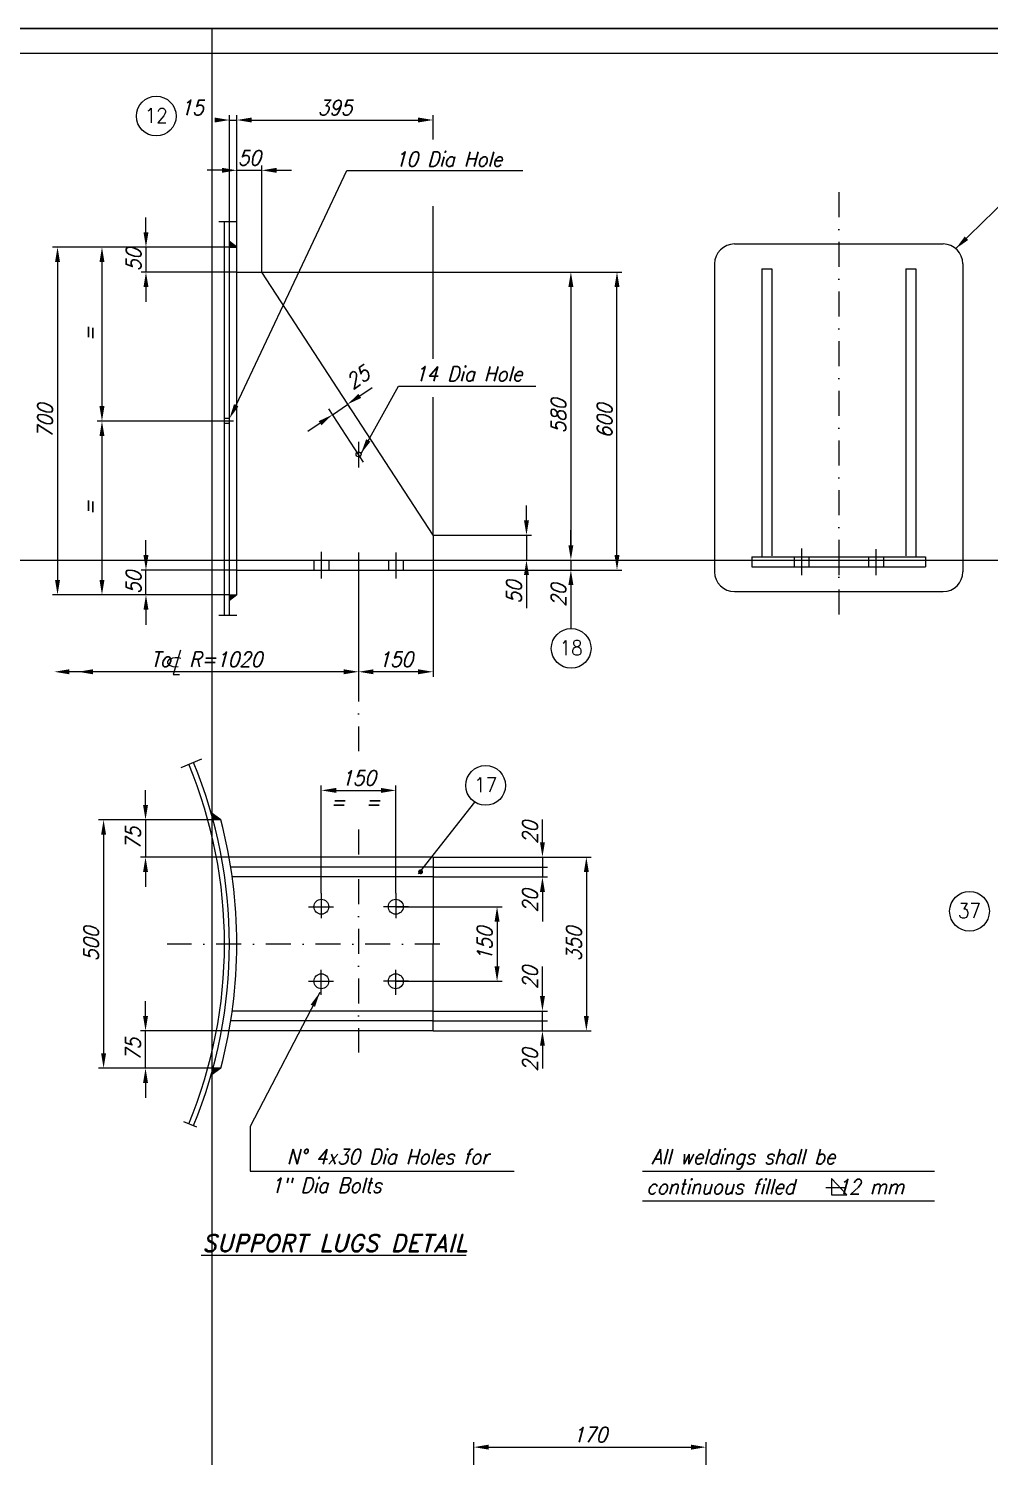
# Model space of a CAD drawing. Extents: x -16931 to 6849, y 1865 to 18685.
# Drawn here: x -5780 to -1910, y 12935 to 18685 of the extents above; entities that cross this region are included whole.
import ezdxf
from ezdxf.enums import TextEntityAlignment as Align

# ---------------------------------------------------------------- set-up
doc = ezdxf.new("R2010")
doc.units = 0
doc.header["$LTSCALE"] = 200
doc.header["$MEASUREMENT"] = 0
doc.linetypes.add('DASHDOT', pattern=[1, 0.5, -0.25, 0, -0.25])
doc.layers.get('0').update_dxf_attribs({"linetype": 'CONTINUOUS'})
doc.layers.get('Defpoints').update_dxf_attribs({"linetype": 'CONTINUOUS'})
for name, color, linetype in [('2', 7, 'CONTINUOUS'), ('ASSIEME', 7, 'CONTINUOUS'), ('QUOTA', 2, 'CONTINUOUS'), ('QUOTE', 1, 'CONTINUOUS'), ('TABELLE', 3, 'CONTINUOUS'), ('VISTE', 7, 'CONTINUOUS')]:
    doc.layers.add(name, color=color, linetype=linetype)
doc.styles.add('PIERO', font='Romand', dxfattribs={"height": 3.5})
doc.styles.add('ROMANS', font='romans.shx', dxfattribs={"width": 0.9, "oblique": 15, "height": 60})
doc.styles.add('SIMPLEX2', font='SIMPLEX.shx', dxfattribs={"height": 40})
doc.dimstyles.get("Standard").update_dxf_attribs({"dimscale": 0, "dimtxt": 60, "dimasz": 18.75, "dimexe": 5, "dimexo": 0.0625, "dimgap": 5, "dimtad": 1, "dimdec": 0, "dimrnd": 0.5, "dimdsep": 46, "dimtxsty": 'ROMANS', "dimcen": 2.5, "dimaunit": 1, "dimadec": 0, "dimazin": 0, "dimtfac": 0.9, "dimtdec": 0, "dimtix": 1, "dimtmove": 2, "dimatfit": 3, "dimfxl": 1, "dimtolj": 1, "dimarcsym": 0})

# ---------------------------------------------------------------- blocks, each defined once
blk = doc.blocks.new('*D60')
at = {"layer": 'Defpoints', "color": 0, "linetype": 'Continuous'}
for p in [(-4971, 17804.5), (-5663.4, 16404.5), (-4971, 16404.5)]:
    blk.add_point(p, dxfattribs=at)
at = {"layer": 'QUOTA', "color": 1, "linetype": 'Continuous'}
for p, q in [((-4971.1, 17804.5), (-5683.4, 17804.5)), ((-4971.1, 16404.5), (-5683.4, 16404.5))]:
    blk.add_line(p, q, dxfattribs=at)
at = {"layer": 'QUOTA', "color": 0, "linetype": 'Continuous'}
blk.add_line((-5663.4, 17744.5), (-5663.4, 16464.5), dxfattribs=at)
for points in [[(-5673.4, 17744.5), (-5653.4, 17744.5), (-5663.4, 17804.5)], [(-5673.4, 16464.5), (-5653.4, 16464.5), (-5663.4, 16404.5)]]:
    blk.add_solid(points, dxfattribs=at)
at = {"layer": 'QUOTA', "color": 0, "linetype": 'Continuous', "insert": (-5713.4, 17104.5), "char_height": 60, "attachment_point": 5, "rotation": 90, "style": 'ROMANS'}
blk.add_mtext('\\A1;700', dxfattribs=at)
blk = doc.blocks.new('*D61')
at = {"layer": 'Defpoints', "color": 0, "linetype": 'Continuous'}
for p in [(-5478.6, 17804.5), (-5484.4, 17104.5), (-5011, 17104.5)]:
    blk.add_point(p, dxfattribs=at)
at = {"layer": 'QUOTA', "color": 1, "linetype": 'Continuous'}
for p, q in [((-5478.6, 17804.5), (-5504.4, 17804.5)), ((-5011.1, 17104.5), (-5504.4, 17104.5))]:
    blk.add_line(p, q, dxfattribs=at)
at = {"layer": 'QUOTA', "color": 0, "linetype": 'Continuous'}
blk.add_line((-5484.4, 17744.5), (-5484.4, 17164.5), dxfattribs=at)
for points in [[(-5494.4, 17744.5), (-5474.4, 17744.5), (-5484.4, 17804.5)], [(-5494.4, 17164.5), (-5474.4, 17164.5), (-5484.4, 17104.5)]]:
    blk.add_solid(points, dxfattribs=at)
at = {"layer": 'QUOTA', "color": 0, "linetype": 'Continuous', "insert": (-5534.4, 17454.5), "char_height": 60, "attachment_point": 5, "rotation": 90, "style": 'ROMANS'}
blk.add_mtext('\\A1;=', dxfattribs=at)
blk = doc.blocks.new('*D62')
at = {"layer": 'Defpoints', "color": 0, "linetype": 'Continuous'}
for p in [(-5011, 17104.5), (-5484.4, 16404.5), (-5484.4, 16404.5)]:
    blk.add_point(p, dxfattribs=at)
at = {"layer": 'QUOTA', "color": 0, "linetype": 'Continuous'}
blk.add_line((-5484.4, 17044.5), (-5484.4, 16464.5), dxfattribs=at)
at = {"layer": 'QUOTA', "color": 1, "linetype": 'Continuous'}
blk.add_line((-5484.5, 16404.5), (-5504.4, 16404.5), dxfattribs=at)
at = {"layer": 'QUOTA', "color": 0, "linetype": 'Continuous'}
for points in [[(-5494.4, 17044.5), (-5474.4, 17044.5), (-5484.4, 17104.5)], [(-5494.4, 16464.5), (-5474.4, 16464.5), (-5484.4, 16404.5)]]:
    blk.add_solid(points, dxfattribs=at)
at = {"layer": 'QUOTA', "color": 0, "linetype": 'Continuous', "insert": (-5534.4, 16754.5), "char_height": 60, "attachment_point": 5, "rotation": 90, "style": 'ROMANS'}
blk.add_mtext('\\A1;=', dxfattribs=at)
blk = doc.blocks.new('*D63')
at = {"layer": 'Defpoints', "color": 0, "linetype": 'Continuous'}
for p in [(-4971.1, 17804.5), (-5307.2, 17704.5), (-4941, 17704.5)]:
    blk.add_point(p, dxfattribs=at)
at = {"layer": 'QUOTA', "color": 0, "linetype": 'Continuous'}
for p, q in [((-5307.2, 17864.5), (-5307.2, 17924.5)), ((-5307.2, 17804.5), (-5307.2, 17704.5)), ((-5307.2, 17644.5), (-5307.2, 17584.5))]:
    blk.add_line(p, q, dxfattribs=at)
at = {"layer": 'QUOTA', "color": 1, "linetype": 'Continuous'}
for p, q in [((-4971.2, 17804.5), (-5327.2, 17804.5)), ((-4941.1, 17704.5), (-5327.2, 17704.5))]:
    blk.add_line(p, q, dxfattribs=at)
at = {"layer": 'QUOTA', "color": 0, "linetype": 'Continuous'}
for points in [[(-5317.2, 17864.5), (-5297.2, 17864.5), (-5307.2, 17804.5)], [(-5317.2, 17644.5), (-5297.2, 17644.5), (-5307.2, 17704.5)]]:
    blk.add_solid(points, dxfattribs=at)
at = {"layer": 'QUOTA', "color": 0, "linetype": 'Continuous', "insert": (-5357.2, 17754.5), "char_height": 60, "attachment_point": 5, "rotation": 90, "style": 'ROMANS'}
blk.add_mtext('\\A1;50', dxfattribs=at)
blk = doc.blocks.new('*D64')
at = {"layer": 'Defpoints', "color": 0, "linetype": 'Continuous'}
for p in [(-5307.2, 16504.5), (-4941, 16504.5), (-4971.1, 16404.5)]:
    blk.add_point(p, dxfattribs=at)
at = {"layer": 'QUOTA', "color": 0, "linetype": 'Continuous'}
for p, q in [((-5307.2, 16564.5), (-5307.2, 16624.5)), ((-5307.2, 16404.5), (-5307.2, 16504.5)), ((-5307.2, 16344.5), (-5307.2, 16284.5))]:
    blk.add_line(p, q, dxfattribs=at)
at = {"layer": 'QUOTA', "color": 1, "linetype": 'Continuous'}
for p, q in [((-4941.1, 16504.5), (-5327.2, 16504.5)), ((-4971.2, 16404.5), (-5327.2, 16404.5))]:
    blk.add_line(p, q, dxfattribs=at)
at = {"layer": 'QUOTA', "color": 0, "linetype": 'Continuous'}
for points in [[(-5317.2, 16564.5), (-5297.2, 16564.5), (-5307.2, 16504.5)], [(-5317.2, 16344.5), (-5297.2, 16344.5), (-5307.2, 16404.5)]]:
    blk.add_solid(points, dxfattribs=at)
at = {"layer": 'QUOTA', "color": 0, "linetype": 'Continuous', "insert": (-5357.2, 16454.5), "char_height": 60, "attachment_point": 5, "rotation": 90, "style": 'ROMANS'}
blk.add_mtext('\\A1;50', dxfattribs=at)
blk = doc.blocks.new('*D65')
at = {"layer": 'Defpoints', "color": 0, "linetype": 'Continuous'}
for p in [(-4841, 18114.3), (-4941, 18085), (-4841, 17704.5)]:
    blk.add_point(p, dxfattribs=at)
at = {"layer": 'QUOTA', "color": 0, "linetype": 'Continuous'}
for p, q in [((-5001, 18114.3), (-5061, 18114.3)), ((-4941, 18114.3), (-4841, 18114.3)), ((-4781, 18114.3), (-4721, 18114.3))]:
    blk.add_line(p, q, dxfattribs=at)
at = {"layer": 'QUOTA', "color": 1, "linetype": 'Continuous'}
for p, q in [((-4941, 18085), (-4941, 18134.3)), ((-4841, 17704.5), (-4841, 18134.3))]:
    blk.add_line(p, q, dxfattribs=at)
at = {"layer": 'QUOTA', "color": 0, "linetype": 'Continuous'}
for points in [[(-5001, 18124.3), (-5001, 18104.3), (-4941, 18114.3)], [(-4781, 18124.3), (-4781, 18104.3), (-4841, 18114.3)]]:
    blk.add_solid(points, dxfattribs=at)
at = {"layer": 'QUOTA', "color": 0, "linetype": 'Continuous', "insert": (-4891, 18164.3), "char_height": 60, "attachment_point": 5, "style": 'ROMANS'}
blk.add_mtext('\\A1;50', dxfattribs=at)
blk = doc.blocks.new('*D66')
at = {"layer": 'Defpoints', "color": 0, "linetype": 'Continuous'}
for p in [(-5006.2, 15498.5), (-5477.9, 14498.5), (-5006.2, 14498.5)]:
    blk.add_point(p, dxfattribs=at)
at = {"layer": 'QUOTA', "color": 1, "linetype": 'Continuous'}
for p, q in [((-5006.3, 15498.5), (-5497.9, 15498.5)), ((-5006.3, 14498.5), (-5497.9, 14498.5))]:
    blk.add_line(p, q, dxfattribs=at)
at = {"layer": 'QUOTA', "color": 0, "linetype": 'Continuous'}
blk.add_line((-5477.9, 15438.5), (-5477.9, 14558.5), dxfattribs=at)
for points in [[(-5487.9, 15438.5), (-5467.9, 15438.5), (-5477.9, 15498.5)], [(-5487.9, 14558.5), (-5467.9, 14558.5), (-5477.9, 14498.5)]]:
    blk.add_solid(points, dxfattribs=at)
at = {"layer": 'QUOTA', "color": 0, "linetype": 'Continuous', "insert": (-5527.9, 14998.5), "char_height": 60, "attachment_point": 5, "rotation": 90, "style": 'ROMANS'}
blk.add_mtext('\\A1;500', dxfattribs=at)
blk = doc.blocks.new('*D67')
at = {"layer": 'Defpoints', "color": 0, "linetype": 'Continuous'}
for p in [(-5006.2, 15498.5), (-5309, 15348.5), (-4972.7, 15348.5)]:
    blk.add_point(p, dxfattribs=at)
at = {"layer": 'QUOTA', "color": 0, "linetype": 'Continuous'}
for p, q in [((-5309, 15558.5), (-5309, 15618.5)), ((-5309, 15498.5), (-5309, 15348.5)), ((-5309, 15288.5), (-5309, 15228.5))]:
    blk.add_line(p, q, dxfattribs=at)
at = {"layer": 'QUOTA', "color": 1, "linetype": 'Continuous'}
for p, q in [((-5006.3, 15498.5), (-5329, 15498.5)), ((-4972.8, 15348.5), (-5329, 15348.5))]:
    blk.add_line(p, q, dxfattribs=at)
at = {"layer": 'QUOTA', "color": 0, "linetype": 'Continuous'}
for points in [[(-5319, 15558.5), (-5299, 15558.5), (-5309, 15498.5)], [(-5319, 15288.5), (-5299, 15288.5), (-5309, 15348.5)]]:
    blk.add_solid(points, dxfattribs=at)
at = {"layer": 'QUOTA', "color": 0, "linetype": 'Continuous', "insert": (-5359, 15423.5), "char_height": 60, "attachment_point": 5, "rotation": 90, "style": 'ROMANS'}
blk.add_mtext('\\A1;75', dxfattribs=at)
blk = doc.blocks.new('*D68')
at = {"layer": 'Defpoints', "color": 0, "linetype": 'Continuous'}
for p in [(-5309, 14648.5), (-4972.7, 14648.5), (-5006.2, 14498.5)]:
    blk.add_point(p, dxfattribs=at)
at = {"layer": 'QUOTA', "color": 0, "linetype": 'Continuous'}
for p, q in [((-5309, 14708.5), (-5309, 14768.5)), ((-5309, 14498.5), (-5309, 14648.5)), ((-5309, 14438.5), (-5309, 14378.5))]:
    blk.add_line(p, q, dxfattribs=at)
at = {"layer": 'QUOTA', "color": 1, "linetype": 'Continuous'}
for p, q in [((-4972.8, 14648.5), (-5329, 14648.5)), ((-5006.3, 14498.5), (-5329, 14498.5))]:
    blk.add_line(p, q, dxfattribs=at)
at = {"layer": 'QUOTA', "color": 0, "linetype": 'Continuous'}
for points in [[(-5319, 14708.5), (-5299, 14708.5), (-5309, 14648.5)], [(-5319, 14438.5), (-5299, 14438.5), (-5309, 14498.5)]]:
    blk.add_solid(points, dxfattribs=at)
at = {"layer": 'QUOTA', "color": 0, "linetype": 'Continuous', "insert": (-5359, 14573.5), "char_height": 60, "attachment_point": 5, "rotation": 90, "style": 'ROMANS'}
blk.add_mtext('\\A1;75', dxfattribs=at)
blk = doc.blocks.new('*D69')
at = {"layer": 'Defpoints', "color": 0, "linetype": 'Continuous'}
for p in [(-4301, 15617.1), (-4601, 15203.2), (-4301, 15203.2)]:
    blk.add_point(p, dxfattribs=at)
at = {"layer": 'QUOTA', "color": 1, "linetype": 'Continuous'}
for p, q in [((-4601, 15203.3), (-4601, 15637.1)), ((-4301, 15203.3), (-4301, 15637.1))]:
    blk.add_line(p, q, dxfattribs=at)
at = {"layer": 'QUOTA', "color": 0, "linetype": 'Continuous'}
blk.add_line((-4541, 15617.1), (-4361, 15617.1), dxfattribs=at)
for points in [[(-4541, 15627.1), (-4541, 15607.1), (-4601, 15617.1)], [(-4361, 15627.1), (-4361, 15607.1), (-4301, 15617.1)]]:
    blk.add_solid(points, dxfattribs=at)
at = {"layer": 'QUOTA', "color": 0, "linetype": 'Continuous', "insert": (-4451, 15667.1), "char_height": 60, "attachment_point": 5, "style": 'ROMANS'}
blk.add_mtext('\\A1;150', dxfattribs=at)
blk = doc.blocks.new('*D70')
at = {"layer": 'Defpoints', "color": 0, "linetype": 'Continuous'}
for p in [(-4301, 15148.5), (-4301, 14848.5), (-3893.3, 14848.5)]:
    blk.add_point(p, dxfattribs=at)
at = {"layer": 'QUOTA', "color": 1, "linetype": 'Continuous'}
for p, q in [((-4301, 15148.5), (-3873.3, 15148.5)), ((-4301, 14848.5), (-3873.3, 14848.5))]:
    blk.add_line(p, q, dxfattribs=at)
at = {"layer": 'QUOTA', "color": 0, "linetype": 'Continuous'}
blk.add_line((-3893.3, 15088.5), (-3893.3, 14908.5), dxfattribs=at)
for points in [[(-3903.3, 15088.5), (-3883.3, 15088.5), (-3893.3, 15148.5)], [(-3903.3, 14908.5), (-3883.3, 14908.5), (-3893.3, 14848.5)]]:
    blk.add_solid(points, dxfattribs=at)
at = {"layer": 'QUOTA', "color": 0, "linetype": 'Continuous', "insert": (-3943.3, 14998.5), "char_height": 60, "attachment_point": 5, "rotation": 90, "style": 'ROMANS'}
blk.add_mtext('\\A1;150', dxfattribs=at)
blk = doc.blocks.new('*D71')
at = {"layer": 'Defpoints', "color": 0, "linetype": 'Continuous'}
for p in [(-4151, 15348.5), (-4151, 14648.5), (-3533.6, 14648.5)]:
    blk.add_point(p, dxfattribs=at)
at = {"layer": 'QUOTA', "color": 1, "linetype": 'Continuous'}
for p, q in [((-4151, 15348.5), (-3513.6, 15348.5)), ((-4151, 14648.5), (-3513.6, 14648.5))]:
    blk.add_line(p, q, dxfattribs=at)
at = {"layer": 'QUOTA', "color": 0, "linetype": 'Continuous'}
blk.add_line((-3533.6, 15288.5), (-3533.6, 14708.5), dxfattribs=at)
for points in [[(-3543.6, 15288.5), (-3523.6, 15288.5), (-3533.6, 15348.5)], [(-3543.6, 14708.5), (-3523.6, 14708.5), (-3533.6, 14648.5)]]:
    blk.add_solid(points, dxfattribs=at)
at = {"layer": 'QUOTA', "color": 0, "linetype": 'Continuous', "insert": (-3583.6, 14998.5), "char_height": 60, "attachment_point": 5, "rotation": 90, "style": 'ROMANS'}
blk.add_mtext('\\A1;350', dxfattribs=at)
blk = doc.blocks.new('*D72')
at = {"layer": 'Defpoints', "color": 0, "linetype": 'Continuous'}
for p in [(-4841, 17704.5), (-3410.2, 17704.5), (-4151, 16504.5)]:
    blk.add_point(p, dxfattribs=at)
at = {"layer": 'QUOTA', "color": 1, "linetype": 'Continuous'}
for p, q in [((-4840.9, 17704.5), (-3390.2, 17704.5)), ((-4150.9, 16504.5), (-3390.2, 16504.5))]:
    blk.add_line(p, q, dxfattribs=at)
at = {"layer": 'QUOTA', "color": 0, "linetype": 'Continuous'}
blk.add_line((-3410.2, 16564.5), (-3410.2, 17644.5), dxfattribs=at)
for points in [[(-3420.2, 17644.5), (-3400.2, 17644.5), (-3410.2, 17704.5)], [(-3420.2, 16564.5), (-3400.2, 16564.5), (-3410.2, 16504.5)]]:
    blk.add_solid(points, dxfattribs=at)
at = {"layer": 'QUOTA', "color": 0, "linetype": 'Continuous', "insert": (-3460.2, 17104.5), "char_height": 60, "attachment_point": 5, "rotation": 90, "style": 'ROMANS'}
blk.add_mtext('\\A1;600', dxfattribs=at)
blk = doc.blocks.new('*D73')
at = {"layer": 'Defpoints', "color": 0, "linetype": 'Continuous'}
for p in [(-4151, 16504.5), (-4451, 16470.7), (-4451, 16094.8)]:
    blk.add_point(p, dxfattribs=at)
at = {"layer": 'QUOTA', "color": 1, "linetype": 'Continuous'}
for p, q in [((-4151, 16504.4), (-4151, 16074.8)), ((-4451, 16470.7), (-4451, 16074.8))]:
    blk.add_line(p, q, dxfattribs=at)
at = {"layer": 'QUOTA', "color": 0, "linetype": 'Continuous'}
blk.add_line((-4211, 16094.8), (-4391, 16094.8), dxfattribs=at)
for points in [[(-4391, 16104.8), (-4391, 16084.8), (-4451, 16094.8)], [(-4211, 16104.8), (-4211, 16084.8), (-4151, 16094.8)]]:
    blk.add_solid(points, dxfattribs=at)
at = {"layer": 'QUOTA', "color": 0, "linetype": 'Continuous', "insert": (-4301, 16144.8), "char_height": 60, "attachment_point": 5, "style": 'ROMANS'}
blk.add_mtext('\\A1;150', dxfattribs=at)
blk = doc.blocks.new('*D88')
at = {"layer": 'Defpoints', "color": 0, "linetype": 'Continuous'}
for p in [(-3051.7, 12972.2), (-3986.7, 12575.8), (-3051.7, 12575.8)]:
    blk.add_point(p, dxfattribs=at)
at = {"layer": 'QUOTA', "color": 1, "linetype": 'Continuous'}
for p, q in [((-3986.7, 12575.9), (-3986.7, 12992.2)), ((-3051.7, 12575.9), (-3051.7, 12992.2))]:
    blk.add_line(p, q, dxfattribs=at)
at = {"layer": 'QUOTA', "color": 0, "linetype": 'Continuous'}
blk.add_line((-3926.7, 12972.2), (-3111.7, 12972.2), dxfattribs=at)
for points in [[(-3926.7, 12982.2), (-3926.7, 12962.2), (-3986.7, 12972.2)], [(-3111.7, 12982.2), (-3111.7, 12962.2), (-3051.7, 12972.2)]]:
    blk.add_solid(points, dxfattribs=at)
at = {"layer": 'QUOTA', "color": 0, "linetype": 'Continuous', "insert": (-3519.2, 13022.2), "char_height": 60, "attachment_point": 5, "style": 'ROMANS'}
blk.add_mtext('\\A1;170', dxfattribs=at)

msp = doc.modelspace()

# ---------------------------------------------------------------- hatches: boundary and pattern name
at = {"layer": 'ASSIEME', "linetype": 'Continuous'}
for points in [[(-4971, 17827.4), (-4941, 17804.5), (-4971, 17804.5)], [(-4971, 16404.5), (-4941, 16404.5), (-4971, 16381.9)], [(-5006.2, 15498.5), (-5037.3, 15498.5, 0.003862), (-5045.2, 15527.1)], [(-5006.2, 14498.5), (-5037.3, 14498.5, -0.003862), (-5045.2, 14470)]]:
    msp.add_hatch(color=0, dxfattribs=at).paths.add_polyline_path(points)

# ---------------------------------------------------------------- linework, layer by layer
at = {"color": 0, "linetype": 'ByBlock'}
for p, q in [((-4971, 17908.3), (-4971, 18336.9)), ((-4971, 18316.9), (-4941, 18316.9)), ((-4941, 17804.5), (-4941, 18336.9)), ((-4881, 18316.9), (-4821, 18316.9)), ((-4881, 18316.9), (-4211, 18316.9)), ((-4151, 18237.8), (-4151, 18336.9)), ((-4151, 17355.5), (-4151, 17969.7)), ((-4841, 17704.5), (-3575.9, 17704.5)), ((-3595.9, 17644.5), (-3595.9, 16604.5)), ((-4446.2, 17205.8), (-4396.8, 17239.9)), ((-4151, 16644.5), (-4151, 17200.7)), ((-4556.6, 17129.9), (-4495.6, 17171.8)), ((-4501.3, 17180.1), (-4484.3, 17155.4)), ((-4606, 17095.9), (-4655.4, 17061.9)), ((-3774.8, 16704.5), (-3774.8, 16764.5)), ((-4151, 16644.5), (-3754.8, 16644.5)), ((-3774.8, 16644.5), (-3774.8, 16544.5)), ((-3595.9, 16604.5), (-3595.9, 16664.5)), ((-9819.1, 16544.5), (-712.7, 16544.5)), ((-4151, 16544.5), (-3754.8, 16544.5)), ((-4151, 16504.5), (-3575.9, 16504.5)), ((-4150.9, 16544.5), (-3575.9, 16544.5)), ((-3595.9, 16544.5), (-3595.9, 16504.5)), ((-3774.8, 16484.5), (-3774.8, 16350.9)), ((-3595.9, 16444.5), (-3595.9, 16269)), ((-5168.4, 16182.5), (-5197.7, 16084.1)), ((-4511, 16094.8), (-5615.8, 16094.8)), ((-5197.7, 16084.1), (-5172.1, 16084.1)), ((-3710.5, 15408.5), (-3710.5, 15500.2)), ((-3710.5, 15368.5), (-3710.5, 15428.5)), ((-4151, 15348.5), (-3690.5, 15348.5)), ((-4151, 15308.5), (-3690.5, 15308.5)), ((-3710.5, 15348.5), (-3710.5, 15308.5)), ((-3710.5, 15308.5), (-3710.5, 15268.5)), ((-4151, 15268.5), (-3690.5, 15268.5)), ((-3710.5, 15248.5), (-3710.5, 15188.5)), ((-3710.5, 15208.5), (-3710.5, 15089.3)), ((-3710.5, 14788.5), (-3710.5, 14907.7)), ((-3710.5, 14748.5), (-3710.5, 14808.5)), ((-4151, 14728.5), (-3690.5, 14728.5)), ((-3710.5, 14688.5), (-3710.5, 14728.5)), ((-4151, 14688.5), (-3690.5, 14688.5)), ((-3710.5, 14648.5), (-3710.5, 14688.5)), ((-3710.5, 14628.5), (-3710.5, 14568.5)), ((-3710.5, 14588.5), (-3710.5, 14496.8))]:
    msp.add_line(p, q, dxfattribs=at)
msp.add_ellipse((-5185.6, 16132.9), major_axis=(35.3, 0), ratio=0.51064, start_param=1.023536, end_param=4.957729, dxfattribs=at)
for points in [[(-5031, 18326.9), (-5031, 18306.9), (-4971, 18316.9)], [(-4881, 18326.9), (-4881, 18306.9), (-4941, 18316.9)], [(-4881, 18326.9), (-4881, 18306.9), (-4941, 18316.9)], [(-4211, 18326.9), (-4211, 18306.9), (-4151, 18316.9)], [(-3605.9, 17644.5), (-3585.9, 17644.5), (-3595.9, 17704.5)], [(-4451.9, 17214.1), (-4440.5, 17197.6), (-4495.6, 17171.8)], [(-4611.7, 17104.2), (-4600.3, 17087.7), (-4556.6, 17129.9)], [(-3784.8, 16704.5), (-3764.8, 16704.5), (-3774.8, 16644.5)], [(-3605.9, 16604.5), (-3585.9, 16604.5), (-3595.9, 16544.5)], [(-3605.9, 16604.5), (-3585.9, 16604.5), (-3595.9, 16544.5)], [(-3784.8, 16484.5), (-3764.8, 16484.5), (-3774.8, 16544.5)], [(-3605.9, 16444.5), (-3585.9, 16444.5), (-3595.9, 16504.5)], [(-5615.8, 16104.8), (-5615.8, 16084.8), (-5675.8, 16094.8)], [(-5520.6, 16104.8), (-5520.6, 16084.8), (-5580.6, 16094.8)], [(-4511, 16104.8), (-4511, 16084.8), (-4451, 16094.8)], [(-3720.5, 15408.5), (-3700.5, 15408.5), (-3710.5, 15348.5)], [(-3720.5, 15208.5), (-3700.5, 15208.5), (-3710.5, 15268.5)], [(-3720.5, 14788.5), (-3700.5, 14788.5), (-3710.5, 14728.5)], [(-3720.5, 14588.5), (-3700.5, 14588.5), (-3710.5, 14648.5)]]:
    msp.add_solid(points, dxfattribs=at)
at = {"layer": 'ASSIEME', "color": 0, "linetype": 'DASHDOT'}
for p, q in [((-2517.2, 18026.3), (-2517.2, 16299.9)), ((-4451, 16074.8), (-4451, 15770.7)), ((-5006.2, 15498.5), (-5037.3, 15498.5)), ((-5006.2, 15498.5), (-5037.3, 15498.5)), ((-4451, 15459.6), (-4451, 14561)), ((-4601, 15203.2), (-4601, 15094.6)), ((-4301, 15203.2), (-4301, 15094.6)), ((-4652, 15148.5), (-4539, 15148.5)), ((-4250.1, 15148.5), (-4363.1, 15148.5)), ((-4124, 14998.5), (-5221.9, 14998.5)), ((-4601, 14793.9), (-4601, 14902.5)), ((-4301, 14793.9), (-4301, 14902.5)), ((-4652, 14848.5), (-4539, 14848.5)), ((-4250.1, 14848.5), (-4363.1, 14848.5)), ((-5006.2, 14498.5), (-5037.3, 14498.5))]:
    msp.add_line(p, q, dxfattribs=at)
at = {"layer": 'ASSIEME', "color": 0, "linetype": 'Continuous'}
for p, q in [((-5014, 17908.3), (-4940.9, 17908.3)), ((-4991, 16323.1), (-4991, 17908.3)), ((-4971, 16323.1), (-4971, 17908.3)), ((-4941, 17804.5), (-4971, 17827.4)), ((-4971, 17804.5), (-4941, 17804.5)), ((-4941, 16404.5), (-4941, 17804.5)), ((-2937.2, 17817.8), (-2097.2, 17817.8)), ((-3017.2, 17737.8), (-3017.2, 16497.8)), ((-2827.2, 17717.8), (-2827.2, 16556)), ((-2827.2, 17717.8), (-2787.2, 17717.8)), ((-2787.2, 17717.8), (-2787.2, 16562)), ((-2247.2, 17717.8), (-2247.2, 16562)), ((-2247.2, 17717.8), (-2207.2, 17717.8)), ((-2207.2, 17717.8), (-2207.2, 16556)), ((-2017.2, 17737.8), (-2017.2, 16497.8)), ((-4941, 17704.5), (-4841, 17704.5)), ((-4151, 16644.5), (-4841, 17704.5)), ((-4430.8, 16939.4), (-4570.2, 17153.5)), ((-4451, 17021.4), (-4451, 16917.1)), ((-4151, 16644.5), (-4151, 16504.5)), ((-4601, 16577.6), (-4601, 16470.7)), ((-4451, 16575), (-4451, 16470.7)), ((-4301, 16575), (-4301, 16470.7)), ((-2667.2, 16591), (-2667.2, 16484)), ((-2517.2, 16588.3), (-2517.2, 16484)), ((-2367.2, 16588.3), (-2367.2, 16484)), ((-4941, 16544.5), (-4151, 16544.5)), ((-4941, 16504.5), (-4151, 16504.5)), ((-4631, 16544.5), (-4631, 16504.5)), ((-4571, 16544.5), (-4571, 16504.5)), ((-4331, 16544.5), (-4331, 16504.5)), ((-4271, 16544.5), (-4271, 16504.5)), ((-2867.2, 16557.8), (-2867.2, 16517.8)), ((-2867.2, 16557.8), (-2167.2, 16557.8)), ((-2867.2, 16517.8), (-2167.2, 16517.8)), ((-2697.2, 16557.8), (-2697.2, 16517.8)), ((-2637.2, 16557.8), (-2637.2, 16517.8)), ((-2397.2, 16557.8), (-2397.2, 16517.8)), ((-2337.2, 16557.8), (-2337.2, 16517.8)), ((-2167.2, 16557.8), (-2167.2, 16517.8)), ((-4971, 16404.5), (-4941, 16404.5)), ((-4941, 16404.5), (-4971, 16381.9)), ((-2937.2, 16417.8), (-2097.2, 16417.8)), ((-5014, 16323.1), (-4940.9, 16323.1)), ((-5164.9, 15709.9), (-5082.8, 15743.7)), ((-5006.2, 15498.5), (-5045.2, 15527.1)), ((-4151, 15348.5), (-4972.7, 15348.5)), ((-4151, 15308.5), (-4965.8, 15308.5)), ((-4151, 15348.5), (-4151, 14998.5)), ((-4151, 15268.5), (-4959.8, 15268.5)), ((-4151, 14648.5), (-4151, 14998.5)), ((-4151, 14728.5), (-4959.8, 14728.5)), ((-4151, 14688.5), (-4965.8, 14688.5)), ((-4151, 14648.5), (-4972.7, 14648.5)), ((-5006.2, 14498.5), (-5045.2, 14470)), ((-5156.2, 14283.6), (-5103.3, 14261.8))]:
    msp.add_line(p, q, dxfattribs=at)
for centre, radius in [((-4451, 16970.5), 10), ((-4601, 15148.5), 30), ((-4301, 15148.5), 30), ((-4601, 14848.5), 30), ((-4301, 14848.5), 30)]:
    msp.add_circle(centre, radius, dxfattribs=at)
for centre, radius, start, end in [((-2937.2, 17737.8), 80, 90, 180), ((-2097.2, 17737.8), 80, 0, 90), ((-2937.2, 16497.8), 80, 180, 270), ((-2097.2, 16497.8), 80, 270, 0), ((-6891, 14998.5), 1900, 337.60307, 22.39693), ((-6891, 14998.5), 1920, 337.60307, 22.39693), ((-6891, 14998.5), 1950, 0, 14.85717), ((-6891, 14998.5), 1950, 345.14283, 0)]:
    msp.add_arc(centre, radius, start, end, dxfattribs=at)
at = {"layer": 'Defpoints', "color": 0, "linetype": 'ByBlock'}
for p in [(-4941, 18316.9), (-4151, 18316.9), (-4971, 17908.3), (-4941, 17804.5), (-4941, 17804.5), (-4841, 17704.5), (-4501.4, 17180.2), (-4495.6, 17171.8), (-4151, 16644.5), (-4151, 16644.5), (-4151, 16544.5), (-4151, 16544.5), (-4151, 16544.5), (-4151, 16504.5), (-3774.8, 16544.5), (-3595.9, 16544.5), (-3595.9, 16504.5), (-4451, 16470.7), (-4151, 15348.5), (-4151, 15308.5), (-4151, 15308.5), (-3710.5, 15308.5), (-4151, 15268.5), (-3710.5, 15268.5), (-3710.5, 14728.5), (-3710.5, 14688.5)]:
    msp.add_point(p, dxfattribs=at)
at = {"layer": 'QUOTA', "color": 0, "linetype": 'Continuous'}
for p, q in [((-16931.4, 18685.2), (6848.6, 18685.2)), ((-4954.5, 17104.5), (-5011, 17104.5)), ((-4971, 17114.5), (-4991, 17114.5)), ((-4971, 17094.5), (-4991, 17094.5)), ((-4209.6, 15280.8), (-3982.6, 15569.7)), ((-3307.6, 14084), (-2131.9, 14084)), ((-2545.7, 14054.4), (-2545.7, 13989)), ((-2484.7, 13989), (-2545.7, 14054.4)), ((-2568.7, 14018.1), (-2491.8, 14018.1)), ((-2545.7, 13989), (-2484.7, 13989)), ((-3307.6, 13964), (-2131.9, 13964))]:
    msp.add_line(p, q, dxfattribs=at)
at = {"layer": 'QUOTA', "color": 1, "linetype": 'Continuous'}
msp.add_line((-5041.4, 18685.2), (-5041.4, 1865.2), dxfattribs=at)
at = {"layer": 'QUOTA', "color": 0, "linetype": 'Continuous'}
msp.add_lwpolyline([(-4943.8, 17167.9), (-4498.1, 18113.8), (-3789.8, 18113.8)], dxfattribs=at)
at = {"layer": 'QUOTA', "color": 0, "linetype": 'Continuous', "const_width": 10}
msp.add_lwpolyline([(-4206.1, 15289.3, 1), (-4196.1, 15289.3, 1)], format="xyb", close=True, dxfattribs=at)
at = {"layer": 'QUOTA', "color": 0, "linetype": 'Continuous'}
msp.add_solid([(-4934.9, 17163.4), (-4971, 17114.5), (-4952.7, 17172.5)], dxfattribs=at)
at = {"layer": 'QUOTE', "color": 0}
for centre in [(-5265.9, 18332.8), (-3594.8, 16189), (-3939.3, 15637), (-1990.5, 15130.2)]:
    msp.add_circle(centre, 80, dxfattribs=at)
at = {"layer": 'TABELLE', "color": 0}
msp.add_line((6748.6, 18585.2), (-16831.4, 18585.2), dxfattribs=at)
msp.add_lwpolyline([(6848.6, 18685.2), (-16931.4, 18685.2), (-16931.4, 1963.5)], dxfattribs=at)

# ---------------------------------------------------------------- texts
at = {"color": 0, "linetype": 'ByBlock', "char_height": 60, "attachment_point": 5, "style": 'ROMANS'}
for s, insert in [('15', (-5121.4, 18366.9)), ('\\A1;395', (-4546, 18366.9)), ('10 Dia Hole', (-4088.4, 18159.2)), ('14 Dia Hole', (-4007.5, 17294.7)), ('To  R=1020', (-5063.4, 16144.8)), ('=', (-4535, 15570.8)), ('=', (-4393.9, 15570.8)), ('N° 4x30 Dia Holes for', (-4333.3, 14141.8)), (' 1" Dia Bolts', (-4599.8, 14026.7))]:
    msp.add_mtext(s, dxfattribs=dict(at, insert=insert))
for s, insert, rotation in [('25', (-4453.9, 17280.1), 34.52416), ('580', (-3645.9, 17124.5), 90), ('50', (-3824.8, 16415.7), 90), ('20', (-3645.9, 16402.8), 90), ('20', (-3760.5, 15447.4), 90), ('20', (-3760.5, 15171.5), 90), ('20', (-3760.5, 14862.8), 90), ('20', (-3760.5, 14531), 90)]:
    msp.add_mtext(s, dxfattribs=dict(at, insert=insert, rotation=rotation))
at = {"layer": '2', "color": 0, "style": 'SIMPLEX2', "width": 0.9}
for s, p in [('12', (-5265.9, 18335.2)), ('18', (-3594.8, 16191.4)), ('17', (-3939.3, 15639.4)), ('37', (-1990.5, 15132.6))]:
    msp.add_text(s, height=60, dxfattribs=at).set_placement(p, align=Align.MIDDLE_CENTER)
at = {"layer": 'QUOTA', "color": 0, "linetype": 'Continuous', "style": 'ROMANS', "oblique": 15, "width": 0.9}
for s, p in [('All weldings shall be', (-3271.4, 14111.8)), ('continuous filled   12 mm', (-3291.7, 13990.9))]:
    msp.add_text(s, height=60, dxfattribs=at).set_placement(p)
at = {"layer": 'VISTE', "color": 0, "style": 'PIERO', "oblique": 15}
msp.add_text('%%uSUPPORT LUGS DETAIL', height=70, dxfattribs=at).set_placement((-5081.6, 13759.1))

# ---------------------------------------------------------------- dimensions: what is measured, and where the dimension line sits
at = {"layer": 'QUOTA', "color": 0, "linetype": 'Continuous'}
for base, p1, p2, text, picture, middle in [((-4841, 18114.3), (-4941, 18085), (-4841, 17704.5), '50', '*D65', (-4891, 18164.3)), ((-4451, 16094.8), (-4151, 16504.5), (-4451, 16470.7), '150', '*D73', (-4301, 16144.8)), ((-4301, 15617.1), (-4601, 15203.2), (-4301, 15203.2), '150', '*D69', (-4451, 15667.1)), ((-3051.7, 12972.2), (-3986.7, 12575.8), (-3051.7, 12575.8), '170', '*D88', (-3519.2, 13022.2))]:
    dim = msp.add_linear_dim(base=base, p1=p1, p2=p2, text=text, dimstyle='Standard', override={"dimscale": 1, "dimtxt": 60, "dimasz": 60, "dimexe": 20, "dimgap": 20, "dimclre": 1, "dimtfac": 1, "dimtdec": 1, "dimtmove": 1, "dimtzin": 0}, dxfattribs=at)
    dim.commit()
    dim.dimension.update_dxf_attribs({"geometry": picture, "text_midpoint": middle})
for base, p1, p2, text, override, picture, middle in [((-5307.2, 17704.5), (-4971.1, 17804.5), (-4941, 17704.5), '50', {"dimscale": 1, "dimtxt": 60, "dimasz": 60, "dimexe": 20, "dimgap": 20, "dimclre": 1, "dimtfac": 1, "dimtdec": 1, "dimtmove": 1, "dimtzin": 0}, '*D63', (-5357.2, 17754.5)), ((-5663.4, 16404.5), (-4971, 17804.5), (-4971, 16404.5), '700', {"dimscale": 1, "dimtxt": 60, "dimasz": 60, "dimexe": 20, "dimgap": 20, "dimclre": 1, "dimtfac": 1, "dimtdec": 1, "dimtmove": 1, "dimtzin": 0}, '*D60', (-5713.4, 17104.5)), ((-5484.4, 17104.5), (-5478.6, 17804.5), (-5011, 17104.5), '=', {"dimscale": 1, "dimtxt": 60, "dimasz": 60, "dimexe": 20, "dimgap": 20, "dimclre": 1, "dimtfac": 1, "dimtdec": 1, "dimtmove": 1, "dimtzin": 0}, '*D61', (-5534.4, 17454.5)), ((-3410.2, 17704.5), (-4151, 16504.5), (-4841, 17704.5), '600', {"dimscale": 1, "dimtxt": 60, "dimasz": 60, "dimexe": 20, "dimgap": 20, "dimclre": 1, "dimtfac": 1, "dimtdec": 1, "dimtmove": 1, "dimtzin": 0}, '*D72', (-3460.2, 17104.5)), ((-5484.4, 16404.5), (-5011, 17104.5), (-5484.4, 16404.5), '=', {"dimscale": 1, "dimtxt": 60, "dimasz": 60, "dimexe": 20, "dimgap": 20, "dimse1": 1, "dimclre": 1, "dimtfac": 1, "dimtdec": 1, "dimtmove": 1, "dimtzin": 0}, '*D62', (-5534.4, 16754.5)), ((-5307.2, 16504.5), (-4971.1, 16404.5), (-4941, 16504.5), '50', {"dimscale": 1, "dimtxt": 60, "dimasz": 60, "dimexe": 20, "dimgap": 20, "dimclre": 1, "dimtfac": 1, "dimtdec": 1, "dimtmove": 1, "dimtzin": 0}, '*D64', (-5357.2, 16454.5)), ((-5309, 15348.5), (-5006.2, 15498.5), (-4972.7, 15348.5), '75', {"dimscale": 1, "dimtxt": 60, "dimasz": 60, "dimexe": 20, "dimgap": 20, "dimclre": 1, "dimtfac": 1, "dimtdec": 1, "dimtmove": 1, "dimtzin": 0}, '*D67', (-5359, 15423.5)), ((-5477.9, 14498.5), (-5006.2, 15498.5), (-5006.2, 14498.5), '500', {"dimscale": 1, "dimtxt": 60, "dimasz": 60, "dimexe": 20, "dimgap": 20, "dimclre": 1, "dimtfac": 1, "dimtdec": 1, "dimtmove": 1, "dimtzin": 0}, '*D66', (-5527.9, 14998.5)), ((-3533.6, 14648.5), (-4151, 15348.5), (-4151, 14648.5), '350', {"dimscale": 1, "dimtxt": 60, "dimasz": 60, "dimexe": 20, "dimgap": 20, "dimclre": 1, "dimtfac": 1, "dimtdec": 1, "dimtmove": 1, "dimtzin": 0}, '*D71', (-3583.6, 14998.5)), ((-3893.3, 14848.5), (-4301, 15148.5), (-4301, 14848.5), '150', {"dimscale": 1, "dimtxt": 60, "dimasz": 60, "dimexe": 20, "dimgap": 20, "dimclre": 1, "dimtfac": 1, "dimtdec": 1, "dimtmove": 1, "dimtzin": 0}, '*D70', (-3943.3, 14998.5)), ((-5309, 14648.5), (-5006.2, 14498.5), (-4972.7, 14648.5), '75', {"dimscale": 1, "dimtxt": 60, "dimasz": 60, "dimexe": 20, "dimgap": 20, "dimclre": 1, "dimtfac": 1, "dimtdec": 1, "dimtmove": 1, "dimtzin": 0}, '*D68', (-5359, 14573.5))]:
    dim = msp.add_linear_dim(base=base, p1=p1, p2=p2, angle=90, text=text, dimstyle='Standard', override=override, dxfattribs=at)
    dim.commit()
    dim.dimension.update_dxf_attribs({"geometry": picture, "text_midpoint": middle})

# ---------------------------------------------------------------- leaders
for points in [[(-2045.7, 17799), (-1835.7, 18003.6), (-1555, 18003.6)], [(-4441, 16974.1), (-4290.4, 17244.4), (-3737, 17244.4)], [(-4607.5, 14802.9), (-4887.3, 14264), (-4887.3, 14084), (-3824.8, 14084)]]:
    msp.add_leader(points, dimstyle='Standard', override={"dimscale": 1, "dimtxt": 60, "dimasz": 60, "dimexe": 20, "dimgap": 20, "dimclre": 1, "dimtfac": 1, "dimtdec": 1, "dimtzin": 0}, dxfattribs=at)

doc.saveas('drawing.dxf')
